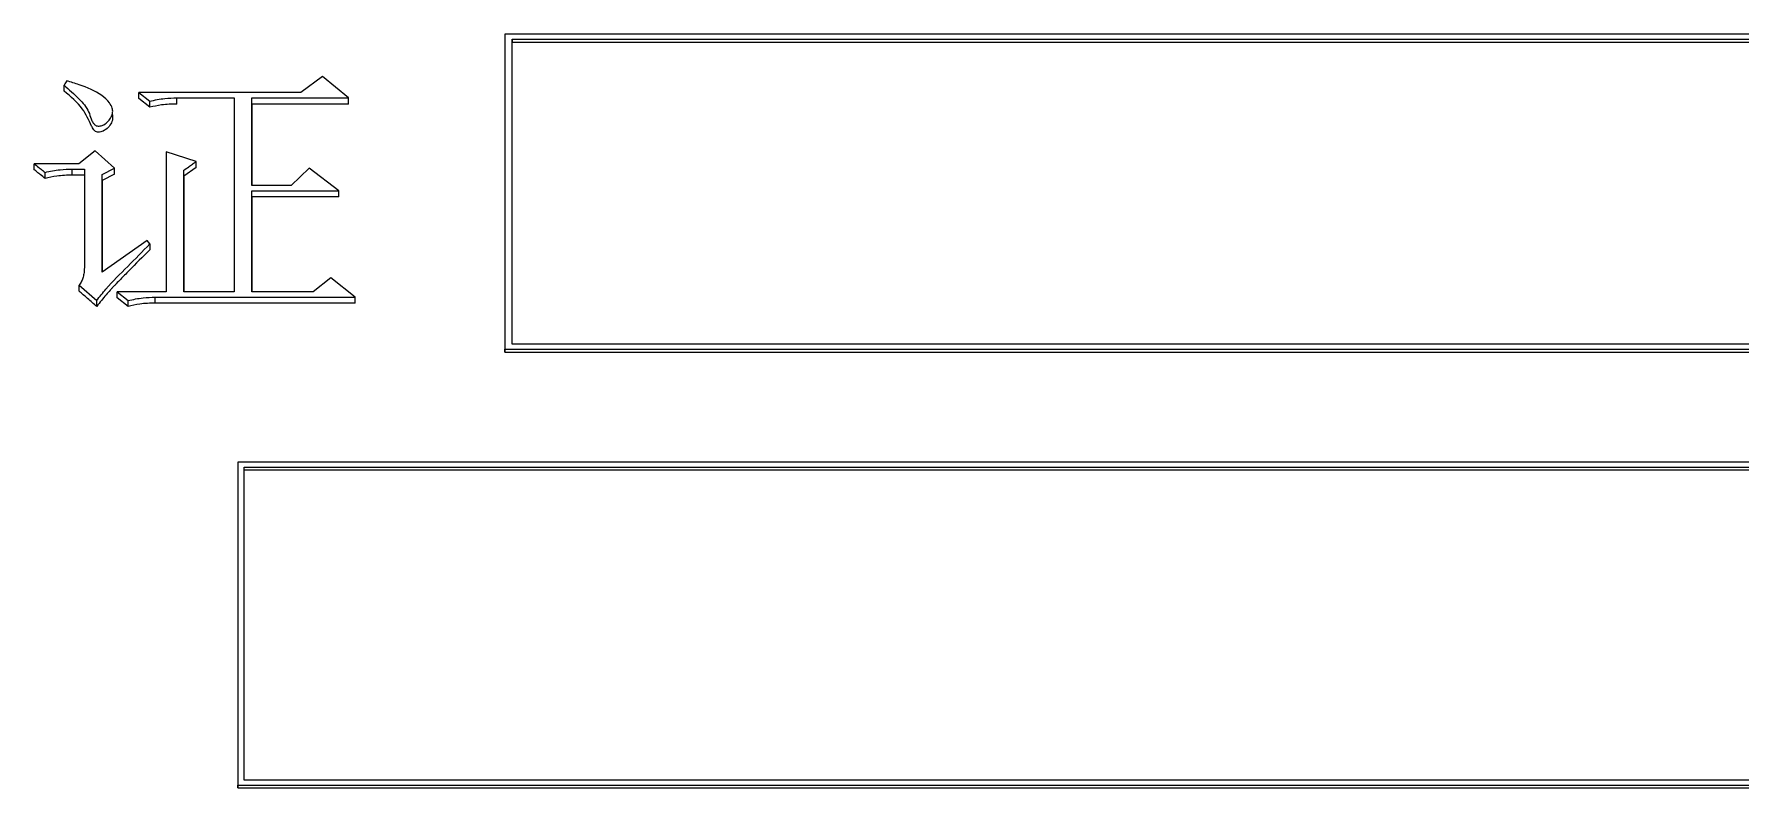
# Model space of a CAD drawing. Header units: millimetres. Extents: x 2344 to 4024, y 1094 to 2282.
# Drawn here: x 2726.87 to 2740.44, y 2069.16 to 2075.15 of the extents above; entities that cross this region are included whole.
import ezdxf

# ---------------------------------------------------------------- set-up
doc = ezdxf.new("R2010")
doc.units = ezdxf.units.MM

msp = doc.modelspace()

# ---------------------------------------------------------------- linework, layer by layer
at = {"color": 7, "linetype": 'Continuous', "lineweight": 25}
for p, q in [((2750.624, 2075.153), (2730.614, 2075.153)), ((2730.614, 2075.153), (2730.614, 2075.129)), ((2730.614, 2075.129), (2730.614, 2072.623)), ((2730.67, 2075.114), (2750.574, 2075.114)), ((2730.67, 2075.114), (2730.67, 2075.089)), ((2730.67, 2075.089), (2750.574, 2075.089)), ((2727.108, 2074.7), (2727.108, 2074.748)), ((2729.164, 2074.817), (2728.991, 2074.688)), ((2729.369, 2074.646), (2729.164, 2074.817)), ((2727.703, 2074.688), (2727.79, 2074.62)), ((2728.991, 2074.688), (2727.703, 2074.688)), ((2727.703, 2074.64), (2727.703, 2074.688)), ((2727.79, 2074.571), (2727.703, 2074.64)), ((2727.79, 2074.571), (2727.79, 2074.62)), ((2728.006, 2074.646), (2728.461, 2074.646)), ((2728.006, 2074.597), (2728.006, 2074.646)), ((2728.461, 2074.646), (2728.461, 2073.103)), ((2728.601, 2074.646), (2729.369, 2074.646)), ((2728.601, 2073.95), (2728.601, 2074.646)), ((2728.601, 2074.597), (2728.601, 2074.646)), ((2727.493, 2074.55), (2727.493, 2074.559)), ((2727.493, 2074.511), (2727.493, 2074.526)), ((2728.601, 2074.597), (2728.601, 2073.95)), ((2729.369, 2074.597), (2728.601, 2074.597)), ((2727.357, 2074.225), (2727.227, 2074.122)), ((2727.509, 2074.087), (2727.357, 2074.225)), ((2727.92, 2074.216), (2727.92, 2073.103)), ((2728.158, 2074.139), (2727.92, 2074.216)), ((2727.227, 2074.122), (2726.871, 2074.122)), ((2726.871, 2074.074), (2726.871, 2074.122)), ((2727.173, 2074.079), (2727.271, 2074.079)), ((2727.173, 2074.031), (2727.173, 2074.079)), ((2727.271, 2074.079), (2727.271, 2073.311)), ((2727.411, 2074.036), (2727.509, 2074.087)), ((2727.509, 2074.04), (2727.509, 2074.087)), ((2728.158, 2074.091), (2728.06, 2074.023)), ((2728.06, 2073.103), (2728.06, 2074.07)), ((2728.06, 2074.023), (2728.06, 2074.07)), ((2728.158, 2074.091), (2728.158, 2074.139)), ((2729.056, 2074.087), (2728.915, 2073.95)), ((2729.294, 2073.907), (2729.056, 2074.087)), ((2726.957, 2074.005), (2726.957, 2074.053)), ((2727.271, 2074.031), (2727.173, 2074.031)), ((2727.509, 2074.04), (2727.411, 2073.988)), ((2727.411, 2073.259), (2727.411, 2074.036)), ((2727.411, 2073.988), (2727.411, 2074.036)), ((2727.411, 2073.988), (2727.411, 2073.259)), ((2728.06, 2074.023), (2728.06, 2073.103)), ((2728.915, 2073.95), (2728.601, 2073.95)), ((2728.601, 2073.907), (2729.294, 2073.907)), ((2728.601, 2073.103), (2728.601, 2073.907)), ((2728.601, 2073.859), (2728.601, 2073.907)), ((2728.601, 2073.859), (2728.601, 2073.103)), ((2729.294, 2073.859), (2728.601, 2073.859)), ((2727.768, 2073.51), (2727.411, 2073.259)), ((2727.79, 2073.484), (2727.768, 2073.51)), ((2727.79, 2073.484), (2727.79, 2073.437)), ((2727.228, 2073.155), (2727.368, 2073.033)), ((2729.229, 2073.215), (2729.088, 2073.103)), ((2729.423, 2073.059), (2729.229, 2073.215)), ((2727.368, 2072.987), (2727.368, 2073.033)), ((2727.53, 2073.103), (2727.617, 2073.033)), ((2727.92, 2073.103), (2727.53, 2073.103)), ((2727.53, 2073.056), (2727.53, 2073.103)), ((2727.617, 2072.987), (2727.53, 2073.056)), ((2727.617, 2072.987), (2727.617, 2073.033)), ((2727.833, 2073.059), (2729.423, 2073.059)), ((2727.833, 2073.013), (2727.833, 2073.059)), ((2729.423, 2073.013), (2727.833, 2073.013)), ((2728.461, 2073.103), (2728.06, 2073.103)), ((2729.088, 2073.103), (2728.601, 2073.103)), ((2729.423, 2073.013), (2729.423, 2073.059)), ((2730.614, 2072.646), (2750.624, 2072.647)), ((2730.614, 2072.623), (2730.614, 2072.646)), ((2730.614, 2072.623), (2750.624, 2072.624)), ((2750.574, 2072.687), (2730.67, 2072.687)), ((2750.624, 2071.748), (2728.491, 2071.748)), ((2728.491, 2071.748), (2728.491, 2071.725)), ((2728.491, 2071.725), (2728.491, 2069.155)), ((2728.541, 2071.707), (2750.574, 2071.707)), ((2728.541, 2071.685), (2728.541, 2071.707)), ((2728.541, 2071.685), (2750.574, 2071.685)), ((2728.491, 2069.176), (2750.624, 2069.176)), ((2728.491, 2069.155), (2728.491, 2069.176)), ((2750.574, 2069.217), (2728.541, 2069.217)), ((2728.491, 2069.155), (2750.624, 2069.155))]:
    msp.add_line(p, q, dxfattribs=at)
at = {"color": 7, "linetype": 'Continuous', "lineweight": 25, "flags": 128}
for points in [[(2729.369, 2074.597), (2729.369, 2074.621), (2729.369, 2074.646)], [(2729.294, 2073.859), (2729.294, 2073.883), (2729.294, 2073.907)], [(2727.228, 2073.108), (2727.228, 2073.12), (2727.228, 2073.132), (2727.228, 2073.155)]]:
    msp.add_lwpolyline(points, dxfattribs=at)
at = {"color": 7, "linetype": 'Continuous', "lineweight": 25}
for points, knots in [([(2730.614, 2075.153), (2730.614, 2074.905), (2730.614, 2074.407), (2730.614, 2073.572), (2730.614, 2072.983), (2730.614, 2072.646)], [0, 0, 0, 0, 0.300081, 0.600162, 1, 1, 1, 1]), ([(2730.67, 2072.687), (2730.67, 2072.939), (2730.67, 2073.445), (2730.67, 2074.255), (2730.67, 2074.809), (2730.67, 2075.114)], [0, 0, 0, 0, 0.3099205, 0.6198411, 1, 1, 1, 1]), ([(2730.67, 2072.687), (2730.67, 2072.883), (2730.67, 2073.283), (2730.67, 2074.086), (2730.67, 2074.688), (2730.67, 2075.089)], [0, 0, 0, 0, 0.242928, 0.495343, 1, 1, 1, 1]), ([(2727.13, 2074.782), (2727.127, 2074.777), (2727.119, 2074.765), (2727.112, 2074.754), (2727.108, 2074.748)], [0, 0, 0, 0, 0.5, 1, 1, 1, 1]), ([(2727.108, 2074.748), (2727.148, 2074.713), (2727.221, 2074.648), (2727.301, 2074.557), (2727.32, 2074.487), (2727.335, 2074.452), (2727.349, 2074.434), (2727.364, 2074.424), (2727.38, 2074.42), (2727.401, 2074.422), (2727.43, 2074.434), (2727.462, 2074.458), (2727.485, 2074.493), (2727.497, 2074.53), (2727.493, 2074.57), (2727.465, 2074.617), (2727.384, 2074.692), (2727.26, 2074.741), (2727.163, 2074.772), (2727.13, 2074.782)], [0, 0, 0, 0, 0.149443, 0.274042, 0.333076, 0.362754, 0.385188, 0.398021, 0.410985, 0.42602, 0.45239, 0.493257, 0.533496, 0.57286, 0.60517, 0.651682, 0.729284, 0.908686, 1, 1, 1, 1]), ([(2727.493, 2074.511), (2727.494, 2074.5), (2727.497, 2074.475), (2727.481, 2074.437), (2727.453, 2074.4), (2727.419, 2074.38), (2727.391, 2074.373), (2727.374, 2074.372), (2727.357, 2074.379), (2727.34, 2074.396), (2727.309, 2074.458), (2727.258, 2074.577), (2727.162, 2074.656), (2727.108, 2074.7)], [0, 0, 0, 0, 0.052453, 0.123771, 0.19881, 0.271367, 0.297266, 0.323434, 0.346422, 0.375988, 0.432132, 0.683487, 1, 1, 1, 1]), ([(2727.79, 2074.62), (2727.83, 2074.628), (2727.901, 2074.644), (2727.974, 2074.645), (2728.006, 2074.646)], [0, 0, 0, 0, 0.558835, 1, 1, 1, 1]), ([(2728.006, 2074.597), (2727.965, 2074.596), (2727.892, 2074.594), (2727.821, 2074.578), (2727.79, 2074.571)], [0, 0, 0, 0, 0.561085, 1, 1, 1, 1]), ([(2726.871, 2074.122), (2726.883, 2074.112), (2726.903, 2074.096), (2726.932, 2074.073), (2726.949, 2074.06), (2726.957, 2074.053)], [0, 0, 0, 0, 0.42835, 0.71417, 1, 1, 1, 1]), ([(2726.957, 2074.005), (2726.945, 2074.015), (2726.924, 2074.032), (2726.895, 2074.055), (2726.879, 2074.068), (2726.871, 2074.074)], [0, 0, 0, 0, 0.432889, 0.716443, 1, 1, 1, 1]), ([(2726.957, 2074.053), (2726.997, 2074.062), (2727.068, 2074.077), (2727.141, 2074.078), (2727.173, 2074.079)], [0, 0, 0, 0, 0.5588391, 1, 1, 1, 1]), ([(2728.06, 2074.07), (2728.073, 2074.079), (2728.096, 2074.095), (2728.129, 2074.118), (2728.148, 2074.132), (2728.158, 2074.139)], [0, 0, 0, 0, 0.400149, 0.700074, 1, 1, 1, 1]), ([(2727.173, 2074.031), (2727.132, 2074.03), (2727.059, 2074.028), (2726.988, 2074.012), (2726.957, 2074.005)], [0, 0, 0, 0, 0.561089, 1, 1, 1, 1]), ([(2727.368, 2073.033), (2727.392, 2073.064), (2727.467, 2073.159), (2727.615, 2073.304), (2727.732, 2073.424), (2727.79, 2073.484)], [0, 0, 0, 0, 0.190523, 0.595111, 1, 1, 1, 1]), ([(2727.79, 2073.437), (2727.734, 2073.381), (2727.656, 2073.303), (2727.568, 2073.213), (2727.532, 2073.176), (2727.515, 2073.158), (2727.507, 2073.15), (2727.496, 2073.138), (2727.485, 2073.127), (2727.466, 2073.106), (2727.427, 2073.061), (2727.393, 2073.018), (2727.368, 2072.987)], [0, 0, 0, 0, 0.381229, 0.535671, 0.612893, 0.632198, 0.651503, 0.670808, 0.709419, 0.728724, 0.805952, 1, 1, 1, 1]), ([(2727.271, 2073.311), (2727.27, 2073.292), (2727.269, 2073.262), (2727.261, 2073.22), (2727.249, 2073.186), (2727.235, 2073.165), (2727.228, 2073.155)], [0, 0, 0, 0, 0.337489, 0.556536, 0.776867, 1, 1, 1, 1]), ([(2727.368, 2072.987), (2727.356, 2072.997), (2727.332, 2073.018), (2727.285, 2073.059), (2727.25, 2073.089), (2727.228, 2073.108)], [0, 0, 0, 0, 0.257321, 0.514642, 1, 1, 1, 1]), ([(2727.617, 2073.033), (2727.657, 2073.042), (2727.728, 2073.057), (2727.801, 2073.059), (2727.833, 2073.059)], [0, 0, 0, 0, 0.558835, 1, 1, 1, 1]), ([(2727.833, 2073.013), (2727.792, 2073.012), (2727.719, 2073.01), (2727.648, 2072.994), (2727.617, 2072.987)], [0, 0, 0, 0, 0.5610854, 1, 1, 1, 1]), ([(2728.491, 2071.748), (2728.491, 2071.492), (2728.491, 2070.982), (2728.491, 2070.125), (2728.491, 2069.521), (2728.491, 2069.176)], [0, 0, 0, 0, 0.3000809, 0.6001618, 1, 1, 1, 1]), ([(2728.541, 2069.217), (2728.541, 2069.476), (2728.541, 2069.994), (2728.541, 2070.825), (2728.541, 2071.394), (2728.541, 2071.707)], [0, 0, 0, 0, 0.3099206, 0.6198411, 1, 1, 1, 1]), ([(2728.541, 2069.217), (2728.541, 2069.419), (2728.541, 2069.83), (2728.541, 2070.655), (2728.541, 2071.273), (2728.541, 2071.685)], [0, 0, 0, 0, 0.2437907, 0.495918, 1, 1, 1, 1])]:
    msp.add_open_spline(points, degree=3, knots=knots, dxfattribs=at)

doc.saveas('drawing.dxf')
